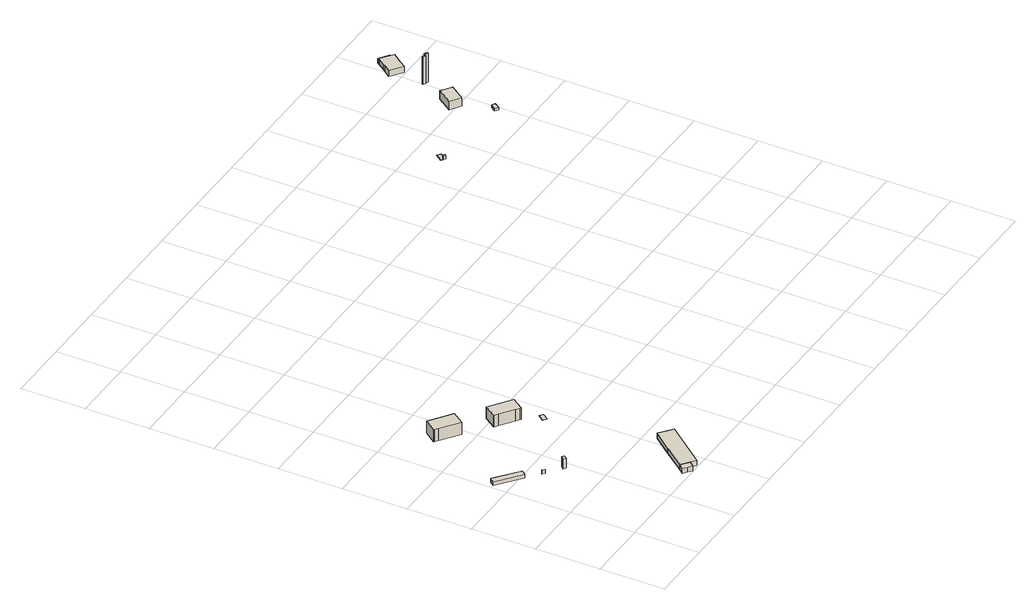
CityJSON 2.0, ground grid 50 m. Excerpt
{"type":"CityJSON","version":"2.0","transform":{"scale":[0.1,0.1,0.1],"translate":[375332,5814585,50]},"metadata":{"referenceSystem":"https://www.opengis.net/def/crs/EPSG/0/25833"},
"CityObjects":{
"building1":{"type":"Building","attributes":{"Gemeindeschluessel":"11000005","BezugspunktDach":"2200","function":"51009_1610","measuredHeight":3,"storeysAboveGround":0},"address":[{"country":"Germany","locality":"Berlin"}],"geometry":[{"type":"Solid","lod":"1","boundaries":[[[[0,1,2,3,4,5,6,7]],[[8,9,10,11,12,13,14,15]],[[8,15,7,6]],[[9,8,6,5]],[[10,9,5,4]],[[11,10,4,3]],[[12,11,3,2]],[[13,12,2,1]],[[14,13,1,0]],[[15,14,0,7]]]]}]},
"building2":{"type":"Building","attributes":{"Gemeindeschluessel":"11000005","BezugspunktDach":"2200","function":"51009_1610","measuredHeight":3,"storeysAboveGround":0},"address":[{"country":"Germany","locality":"Berlin"}],"geometry":[{"type":"Solid","lod":"1","boundaries":[[[[16,17,18,19]],[[20,21,22,23]],[[20,23,19,18]],[[21,20,18,17]],[[22,21,17,16]],[[23,22,16,19]]]]}]},
"building3":{"type":"Building","attributes":{"Gemeindeschluessel":"11000005","BezugspunktDach":"2200","function":"31001_1000","measuredHeight":8.18,"storeysAboveGround":1},"address":[{"country":"Germany","locality":"Berlin","thoroughfareNumber":"6 (5)","thoroughfareName":"Christoph-Kolumbus-Straße"}],"geometry":[{"type":"Solid","lod":"1","boundaries":[[[[24,25,26,27]],[[28,29,30,31]],[[28,31,27,26]],[[29,28,26,25]],[[30,29,25,24]],[[31,30,24,27]]]]}]},
"building4":{"type":"Building","attributes":{"Gemeindeschluessel":"11000005","BezugspunktDach":"2200","function":"31001_1010","measuredHeight":12.36,"storeysAboveGround":2},"address":[{"country":"Germany","locality":"Berlin","thoroughfareNumber":"26","thoroughfareName":"Ferdinand-Magellan-Straße"}],"geometry":[{"type":"Solid","lod":"1","boundaries":[[[[32,33,34,35,36,37]],[[38,39,40,41,42,43]],[[38,43,37,36]],[[39,38,36,35]],[[40,39,35,34]],[[41,40,34,33]],[[42,41,33,32]],[[43,42,32,37]]]]}]},
"building5":{"type":"Building","attributes":{"Gemeindeschluessel":"11000005","function":"31001_1010"},"address":[{"country":"Germany","locality":"Berlin","thoroughfareNumber":"187","thoroughfareName":"Kladower Damm"}],"children":["building5-1","building5-2"]},
"building5-1":{"type":"BuildingPart","attributes":{"BezugspunktDach":"2200","measuredHeight":4.85,"storeysAboveGround":1},"parents":["building5"],"geometry":[{"type":"MultiSurface","lod":"1","boundaries":[[[44,45,46,47,48,49,50,51,52]],[[53,54,55,56,57,58,59,60,61]],[[53,61,52,51]],[[54,53,51,50]],[[55,54,50,49]],[[56,55,49,48]],[[57,56,48,47]],[[58,57,47,46]],[[59,58,46,45]],[[62,63,45,44]],[[64,65,66,61,60,44,52],[66,65,62,60]],[[60,59,63,62]],[[61,66,65,64]],[[62,65,66,60]]]}]},
"building5-2":{"type":"BuildingPart","attributes":{"BezugspunktDach":"2200","measuredHeight":4.5,"storeysAboveGround":1},"parents":["building5"],"geometry":[{"type":"MultiSurface","lod":"1","boundaries":[[[67,68,63,65,64,69]],[[61,66,59,70,71,72]],[[61,72,69,64]],[[70,59,63,68]],[[71,70,68,67]],[[72,71,67,69]],[[66,61,64,65]],[[60,62,63,59]],[[66,65,62,60]]]}]},
"building6":{"type":"Building","attributes":{"Gemeindeschluessel":"11000005","BezugspunktDach":"2200","function":"31001_1010","measuredHeight":11.21,"storeysAboveGround":2},"address":[{"country":"Germany","locality":"Berlin","thoroughfareNumber":"28","thoroughfareName":"Ferdinand-Magellan-Straße"}],"geometry":[{"type":"Solid","lod":"1","boundaries":[[[[73,74,75,76,77,78,79,80]],[[81,82,83,84,85,86,87,88]],[[81,88,80,79]],[[82,81,79,78]],[[83,82,78,77]],[[84,83,77,76]],[[85,84,76,75]],[[86,85,75,74]],[[87,86,74,73]],[[88,87,73,80]]]]}]},
"building7":{"type":"Building","attributes":{"Gemeindeschluessel":"11000005","BezugspunktDach":"2200","function":"31001_2463","measuredHeight":0.146,"storeysAboveGround":1},"address":[{"country":"Germany","locality":"Berlin","thoroughfareNumber":"28 (1)","thoroughfareName":"Ferdinand-Magellan-Straße"}],"geometry":[{"type":"Solid","lod":"1","boundaries":[[[[89,90,91,92,93]],[[94,95,96,97,98]],[[94,98,93,92]],[[95,94,92,91]],[[96,95,91,90]],[[97,96,90,89]],[[98,97,89,93]]]]}]},
"building8":{"type":"Building","attributes":{"Gemeindeschluessel":"11000005","BezugspunktDach":"2200","function":"31001_2412","measuredHeight":3,"storeysAboveGround":1},"address":[{"country":"Germany","locality":"Berlin","thoroughfareNumber":"2300","thoroughfareName":"Kladower Damm"}],"geometry":[{"type":"Solid","lod":"1","boundaries":[[[[99,100,101,102,103,104]],[[105,106,107,108,109,110]],[[105,110,104,103]],[[106,105,103,102]],[[107,106,102,101]],[[108,107,101,100]],[[109,108,100,99]],[[110,109,99,104]]]]}]},
"building9":{"type":"Building","attributes":{"Gemeindeschluessel":"11000005","BezugspunktDach":"2200","function":"51009_1610","measuredHeight":0.29,"storeysAboveGround":0},"address":[{"country":"Germany","locality":"Berlin"}],"geometry":[{"type":"Solid","lod":"1","boundaries":[[[[111,112,113,114,115,116,117,118,119,120,121]],[[122,123,124,125,126,127,128,129,130,131,132]],[[122,132,121,120]],[[123,122,120,119]],[[124,123,119,118]],[[125,124,118,117]],[[126,125,117,116]],[[127,126,116,115]],[[128,127,115,114]],[[129,128,114,113]],[[130,129,113,112]],[[131,130,112,111]],[[132,131,111,121]]]]}]},
"building10":{"type":"Building","attributes":{"name":"Buddhistischer Tempel Wat Pah Bodhi-Dhamm","Gemeindeschluessel":"11000005","BezugspunktDach":"2200","function":"31001_3045","measuredHeight":8.76,"storeysAboveGround":1},"address":[{"country":"Germany","locality":"Berlin","thoroughfareNumber":"1A","thoroughfareName":"Breitehornweg"}],"geometry":[{"type":"Solid","lod":"1","boundaries":[[[[133,134,135,136,137]],[[138,139,140,141,142]],[[138,142,137,136]],[[139,138,136,135]],[[140,139,135,134]],[[141,140,134,133]],[[142,141,133,137]]]]}]},
"building11":{"type":"Building","attributes":{"Gemeindeschluessel":"11000005","BezugspunktDach":"2200","function":"51009_1611","measuredHeight":2.23,"storeysAboveGround":0},"address":[{"country":"Germany","locality":"Berlin"}],"geometry":[{"type":"Solid","lod":"1","boundaries":[[[[143,144,145,146]],[[147,148,149,150]],[[147,150,146,145]],[[148,147,145,144]],[[149,148,144,143]],[[150,149,143,146]]]]}]},
"building12":{"type":"Building","attributes":{"Gemeindeschluessel":"11000005","BezugspunktDach":"2200","function":"31001_1000","measuredHeight":22.78,"storeysAboveGround":1},"address":[{"country":"Germany","locality":"Berlin","thoroughfareNumber":"145 (1)","thoroughfareName":"Kladower Damm"}],"geometry":[{"type":"Solid","lod":"1","boundaries":[[[[151,152,153,154]],[[155,156,157,158]],[[155,158,154,153]],[[156,155,153,152]],[[157,156,152,151]],[[158,157,151,154]]]]}]},
"building13":{"type":"Building","attributes":{"Gemeindeschluessel":"11000005","BezugspunktDach":"2200","function":"31001_1000","measuredHeight":24.11,"storeysAboveGround":1},"address":[{"country":"Germany","locality":"Berlin","thoroughfareNumber":"145 (2)","thoroughfareName":"Kladower Damm"}],"geometry":[{"type":"Solid","lod":"1","boundaries":[[[[159,160,161,162]],[[163,164,165,166]],[[163,166,162,161]],[[164,163,161,160]],[[165,164,160,159]],[[166,165,159,162]]]]}]},
"building14":{"type":"Building","attributes":{"Gemeindeschluessel":"11000005","function":"31001_2081"},"address":[{"country":"Germany","locality":"Berlin","thoroughfareNumber":"147","thoroughfareName":"Kladower Damm"}],"children":["building14-1","building14-2"]},
"building14-1":{"type":"BuildingPart","attributes":{"BezugspunktDach":"2200","measuredHeight":5.59,"storeysAboveGround":1},"parents":["building14"],"geometry":[{"type":"Solid","lod":"1","boundaries":[[[[167,168,169,170,171,172,173,174,175,176,177,178]],[[179,180,181,182,183,184,185,186,187,188,189,190]],[[179,190,178,177]],[[180,179,177,176]],[[181,180,176,175]],[[182,181,175,174]],[[183,182,174,173]],[[184,191,192,183,173,172]],[[185,184,172,171]],[[186,185,171,170]],[[187,186,170,169]],[[188,187,169,168]],[[189,188,168,167]],[[190,189,167,178]],[[183,192,191,184]]]]}]},
"building14-2":{"type":"BuildingPart","attributes":{"BezugspunktDach":"2200","measuredHeight":3.85,"storeysAboveGround":1},"parents":["building14"],"geometry":[{"type":"Solid","lod":"1","boundaries":[[[[191,193,194,192]],[[195,196,184,183]],[[195,183,192,194]],[[196,195,194,193]],[[184,196,193,191]],[[183,184,191,192]]]]}]}
},
"vertices":[
[191,960,56],[218,993,56],[208,1001,56],[195,1012,56],[58,1123,56],[47,1132,56],[37,1140,56],[10,1107,56],[37,1140,26],[47,1132,26],[58,1123,26],[195,1012,26],[208,1001,26],[218,993,26],[191,960,26],[10,1107,26],
[309,864,55],[311,867,55],[292,882,55],[290,879,55],[292,882,25],[311,867,25],[309,864,25],[290,879,25],
[430,768,107],[451,793,107],[434,806,107],[413,782,107],[434,806,25],[451,793,25],[430,768,25],[413,782,25],
[257,1694,143],[280,1677,143],[421,1575,143],[488,1668,143],[317,1792,143],[249,1699,143],[317,1792,43],[488,1668,43],[421,1575,43],[280,1677,43],[257,1694,43],[249,1699,43],
[857,53,51],[868,44,51],[907,13,51],[1161,326,51],[1111,366,51],[1062,406,51],[939,255,51],[935,250,51],[808,93,51],[935,250,8],[939,255,8],[1062,406,8],[1111,366,8],[1161,326,8],[907,13,8],[868,44,8],[857,53,8],[808,93,8],[857,53,49],[868,44,49],[808,93,49],[838,69,49],[838,69,8],
[806,30,49],[836,6,49],[776,54,49],[836,6,8],[806,30,8],[776,54,8],
[620,1431,126],[648,1411,126],[753,1335,126],[780,1315,126],[786,1312,126],[853,1405,126],[683,1527,126],[616,1434,126],[683,1527,32],[853,1405,32],[786,1312,32],[780,1315,32],[753,1335,32],[648,1411,32],[620,1431,32],[616,1434,32],
[853,1175,32],[876,1160,32],[910,1207,32],[883,1225,32],[849,1178,32],[883,1225,30],[910,1207,30],[876,1160,30],[853,1175,30],[849,1178,30],
[3245,3240,77],[3254,3252,77],[3250,3255,77],[3241,3262,77],[3234,3253,77],[3232,3249,77],[3234,3253,47],[3241,3262,47],[3250,3255,47],[3254,3252,47],[3245,3240,47],[3232,3249,47],
[3229,3251,50],[3232,3254,50],[3234,3253,50],[3241,3262,50],[3250,3255,50],[3278,3293,50],[3265,3302,50],[3268,3305,50],[3255,3315,50],[3252,3317,50],[3213,3263,50],[3252,3317,48],[3255,3315,48],[3268,3305,48],[3265,3302,48],[3278,3293,48],[3250,3255,48],[3241,3262,48],[3234,3253,48],[3232,3254,48],[3229,3251,48],[3213,3263,48],
[3838,3439,127],[3921,3557,127],[3881,3585,127],[3841,3613,127],[3758,3495,127],[3841,3613,58],[3881,3585,58],[3921,3557,58],[3838,3439,58],[3758,3495,58],
[3927,3203,71],[3956,3245,71],[3934,3260,71],[3905,3219,71],[3934,3260,49],[3956,3245,49],[3927,3203,49],[3905,3219,49],
[3954,3785,287],[3959,3798,287],[3941,3805,287],[3936,3792,287],[3941,3805,59],[3959,3798,59],[3954,3785,59],[3936,3792,59],
[3978,3776,300],[3983,3789,300],[3961,3798,300],[3956,3784,300],[3961,3798,59],[3983,3789,59],[3978,3776,59],[3956,3784,59],
[4000,3975,108],[4039,4027,108],[4037,4029,108],[4046,4041,108],[4096,4104,108],[4075,4120,108],[4002,4177,108],[3998,4172,108],[4001,4170,108],[3956,4111,108],[3942,4093,108],[3906,4047,108],[3942,4093,61],[3956,4111,61],[4001,4170,61],[3998,4172,61],[4002,4177,61],[4075,4120,61],[4096,4104,61],[4046,4041,61],[4037,4029,61],[4039,4027,61],[4000,3975,61],[3906,4047,61],[4075,4120,99],[4002,4177,99],
[4085,4134,99],[4012,4190,99],[4012,4190,61],[4085,4134,61]
]}
